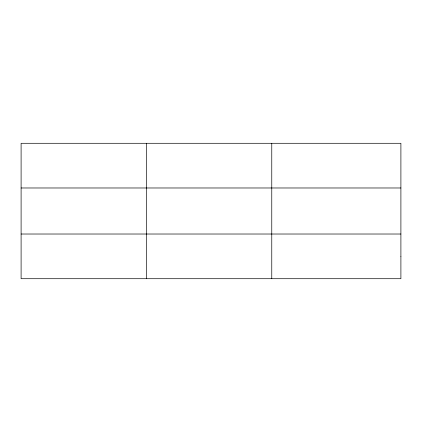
<?xml version="1.0" encoding="UTF-8"?>
<svg xmlns="http://www.w3.org/2000/svg" width="422" height="422" viewBox="0 0 422 422"><rect width="100%" height="100%" fill="white"/><g stroke="black" fill="none" stroke-linecap="round" stroke-linejoin="round"><path stroke-width="0.63" d="M146.434 143.29L146.434 278.71M271.768 143.29L271.768 278.71M21.1 187.98L400.9 187.98M21.1 234.02L400.9 234.02M400.9 256.365L400.9 278.71L21.1 278.71L21.1 143.29L400.9 143.29L400.9 256.365"/></g></svg>
